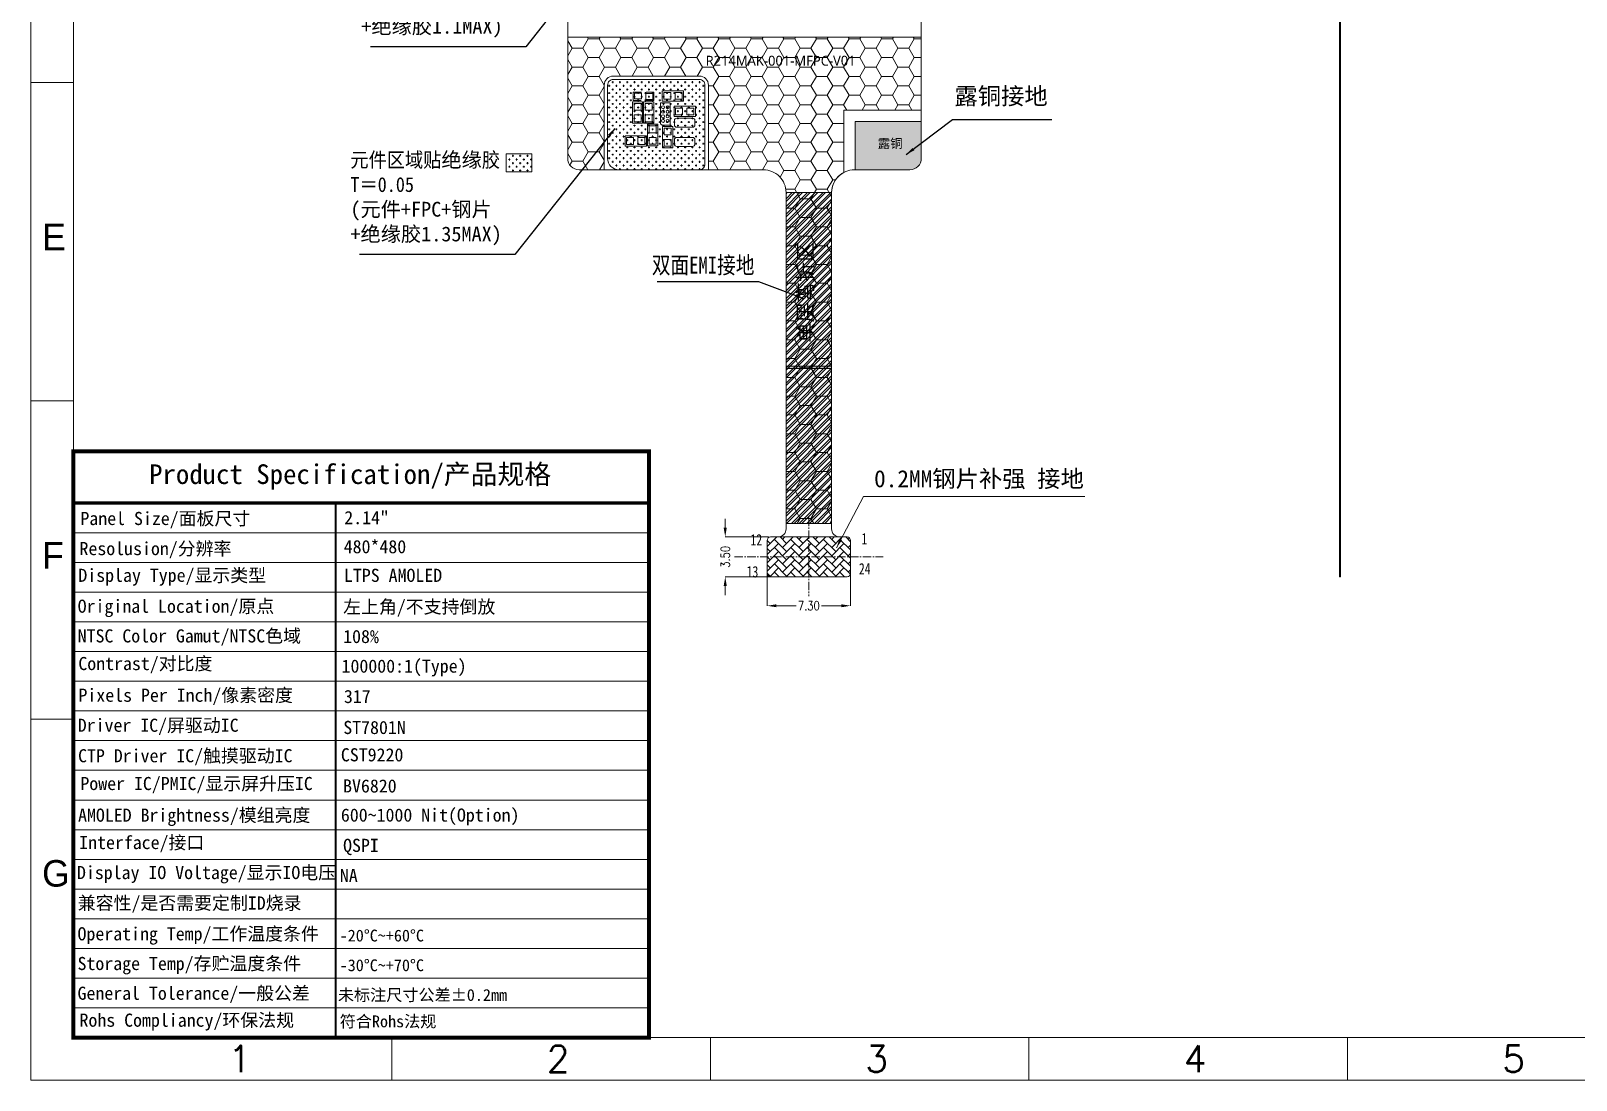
# Model space of a CAD drawing. Header units: millimetres. Extents: x 1134 to 2594, y -9 to 655.
# Drawn here: x 2306.9 to 2442.4, y 452.3 to 544.3 of the extents above; entities that cross this region are included whole.
import ezdxf

# ---------------------------------------------------------------- set-up
doc = ezdxf.new("R2010")
doc.units = ezdxf.units.MM
doc.linetypes.add('CENTER2', pattern=[1.125, 0.75, -0.125, 0.125, -0.125])
doc.layers.get('0').update_dxf_attribs({"lineweight": 5})
doc.layers.get('Defpoints').update_dxf_attribs({"lineweight": 5})
for name, color, linetype, lineweight in [('DIM', 3, 'Continuous', 5), ('FPC', 50, 'Continuous', 5), ('Main-FPC', 2, 'Continuous', 5), ('MFPC', 50, 'Continuous', 5), ('TAPE', 90, 'Continuous', 5), ('TFPC', 50, 'Continuous', 5), ('图框', 7, 'Continuous', 5)]:
    doc.layers.add(name, color=color, linetype=linetype, lineweight=lineweight)
doc.layers.add('EMI', color=5, linetype='Continuous')
doc.styles.add('RD', font='ROMAND.shx', dxfattribs={"width": 0.8})
doc.styles.get("Standard").update_dxf_attribs({"font": 'txt', "bigfont": 'gbcbig.shx'})
doc.styles.add('STYLE1', font='', dxfattribs={"width": 0.9})
doc.styles.add('W0$254', font='simplex', dxfattribs={"width": 0.75})
doc.styles.add('宋体', font='')
doc.styles.add('汉字', font='')
doc.styles.get('STYLE1').set_extended_font_data('SimSun')
doc.styles.get('宋体').set_extended_font_data('SimSun')
doc.styles.get('汉字').set_extended_font_data('SimSun')
doc.dimstyles.new('DIM', dxfattribs={"dimtxt": 0.8, "dimasz": 0.8, "dimexe": 0, "dimexo": 0.5, "dimgap": 0.11, "dimtad": 0, "dimzin": 1, "dimdsep": 46, "dimtxsty": 'RD', "dimcen": 0, "dimclrd": 256, "dimclre": 256, "dimclrt": 256, "dimadec": 0, "dimazin": 0, "dimtm": 1e-09, "dimtfac": 1, "dimtofl": 0, "dimtmove": 0, "dimatfit": 3, "dimfxl": 1, "dimlwe": -1, "dimarcsym": 0})

# ---------------------------------------------------------------- blocks, each defined once
blk = doc.blocks.new('*D14')
at = {"layer": 'Defpoints', "color": 0, "lineweight": 5, "transparency": 16777216}
for p in [(2371.43, 497.14), (2378.73, 497.14), (2378.73, 493.87)]:
    blk.add_point(p, dxfattribs=at)
at = {"layer": 'DIM', "linetype": 'ByBlock', "lineweight": 5, "transparency": 16777216}
for p, q in [((2371.43, 496.64), (2371.43, 493.87)), ((2378.73, 496.64), (2378.73, 493.87)), ((2372.23, 493.87), (2373.98, 493.87)), ((2377.93, 493.87), (2376.18, 493.87))]:
    blk.add_line(p, q, dxfattribs=at)
at = {"layer": 'DIM', "lineweight": 5, "transparency": 16777216}
for points in [[(2372.23, 494), (2372.23, 493.74), (2371.43, 493.87)], [(2377.93, 494), (2377.93, 493.74), (2378.73, 493.87)]]:
    blk.add_solid(points, dxfattribs=at)
at = {"layer": 'DIM', "lineweight": 5, "transparency": 16777216, "insert": (2375.08, 493.87), "char_height": 0.8, "attachment_point": 5, "style": 'RD'}
blk.add_mtext('7.30', dxfattribs=at)
blk = doc.blocks.new('*D15')
at = {"layer": 'Defpoints', "color": 0, "lineweight": 5, "transparency": 16777216}
for p in [(2367.75, 499.91), (2372.05, 499.91), (2372.26, 496.41)]:
    blk.add_point(p, dxfattribs=at)
at = {"layer": 'DIM', "linetype": 'ByBlock', "lineweight": 5, "transparency": 16777216}
for p, q in [((2367.75, 500.71), (2367.75, 501.51)), ((2371.55, 499.91), (2367.75, 499.91)), ((2371.76, 496.41), (2367.75, 496.41)), ((2367.75, 495.61), (2367.75, 494.81))]:
    blk.add_line(p, q, dxfattribs=at)
at = {"layer": 'DIM', "lineweight": 5, "transparency": 16777216}
for points in [[(2367.61, 500.71), (2367.88, 500.71), (2367.75, 499.91)], [(2367.61, 495.61), (2367.88, 495.61), (2367.75, 496.41)]]:
    blk.add_solid(points, dxfattribs=at)
at = {"layer": 'DIM', "lineweight": 5, "transparency": 16777216, "insert": (2367.75, 498.16), "char_height": 0.8, "attachment_point": 5, "rotation": 90, "style": 'RD'}
blk.add_mtext('3.50', dxfattribs=at)
blk = doc.blocks.new('R214M4K-001-MFPC-V01-B')
at = {"layer": 'MFPC', "color": 1}
blk.add_lwpolyline([(1804.66, 558.06), (1804.76, 558.06), (1804.76, 496.41), (1804.66, 496.41)], close=True, dxfattribs=at)

msp = doc.modelspace()

# ---------------------------------------------------------------- hatches: boundary and pattern name
msp.add_hatch(color=256).paths.add_polyline_path([(2377.079, 514.896), (2373.079, 514.896), (2373.079, 514.696), (2377.079, 514.696)])
at = {"layer": 'EMI', "lineweight": 5}
h = msp.add_hatch(dxfattribs=at)
h.set_pattern_fill('HONEY', color=256, scale=0.3)
h.set_pattern_definition([(0, (616.9519, 0), (1.42875, 0.8248892), [0.9525, -1.905]), (120, (616.9519, 0), (-1.42875, 0.8248892), [0.9525, -1.905]), (60, (616.9519, 0), (3e-09, 1.6497784), [-1.905, 0.9525])])
edge = h.paths.add_edge_path()
edge.add_arc((2371.079, 530.117), 2, 0, 90, ccw=False)
edge.add_line((2373.079, 530.117), (2373.079, 501.085))
edge.add_line((2373.079, 501.085), (2377.079, 501.085))
edge.add_line((2377.079, 501.085), (2377.079, 530.117))
edge.add_arc((2379.079, 530.117), 2, 118.20893, 180, ccw=False)
edge.add_line((2378.134, 531.88), (2378.134, 537.358))
edge.add_line((2378.134, 537.358), (2384.939, 537.358))
edge.add_line((2384.939, 537.358), (2384.939, 543.742))
edge.add_line((2384.939, 543.742), (2353.931, 543.742))
edge.add_line((2353.931, 543.742), (2353.931, 533.117))
edge.add_arc((2354.931, 533.117), 1, 180, 270)
edge.add_line((2354.931, 532.117), (2357.131, 532.117))
edge.add_line((2357.131, 532.117), (2357.131, 539.542))
edge.add_arc((2357.931, 539.542), 0.8, 90, 180, ccw=False)
edge.add_line((2357.931, 540.342), (2365.471, 540.342))
edge.add_arc((2365.471, 539.542), 0.8, 0, 90, ccw=False)
edge.add_line((2366.271, 539.542), (2366.271, 532.117))
edge.add_line((2366.271, 532.117), (2371.079, 532.117))
at = {"layer": 'Main-FPC', "lineweight": 5}
h = msp.add_hatch(dxfattribs=at)
h.set_pattern_fill('AR-HBONE', color=4, scale=0.005, angle=180)
h.set_pattern_definition([(225, (837.868, 337.6928), (-2e-16, -0.71842049), [1.524, -0.508]), (315, (837.5088, 337.3336), (-2e-16, -0.71842049), [1.524, -0.508])])
edge = h.paths.add_edge_path()
edge.add_line((2378.429, 499.909), (2371.729, 499.909))
edge.add_arc((2371.729, 499.609), 0.3, 90, 180)
edge.add_line((2371.429, 499.609), (2371.429, 496.709))
edge.add_arc((2371.729, 496.709), 0.3, 180, 270)
edge.add_line((2371.729, 496.409), (2378.429, 496.409))
edge.add_arc((2378.429, 496.709), 0.3, 270, 360)
edge.add_line((2378.729, 496.709), (2378.729, 499.609))
edge.add_arc((2378.429, 499.609), 0.3, 0, 90)
at = {"layer": 'TAPE', "lineweight": 5}
h = msp.add_hatch(dxfattribs=at)
h.set_pattern_fill('CROSS', color=32, scale=0.05)
h.set_pattern_definition([(0, (616.9519, 1), (0.3175, 0.3175), [0.15875, -0.47625]), (90, (617.03128, 0.92063), (-0.3175, 0.3175), [0.15875, -0.47625])])
edge = h.paths.add_edge_path()
edge.add_line((2365.971, 532.617), (2365.971, 539.542))
edge.add_arc((2365.471, 539.542), 0.5, 0, 90)
edge.add_line((2365.471, 540.042), (2357.931, 540.042))
edge.add_arc((2357.931, 539.542), 0.5, 90, 180)
edge.add_line((2357.431, 539.542), (2357.431, 533.117))
edge.add_arc((2358.431, 533.117), 1, 180, 270)
edge.add_line((2358.431, 532.117), (2365.471, 532.117))
edge.add_arc((2365.471, 532.617), 0.5, 270, 360)
h = msp.add_hatch(dxfattribs=at)
h.set_pattern_fill('CROSS', color=32, scale=0.05)
h.set_pattern_definition([(0, (-446.2167, -134.68463), (0.3175, 0.3175), [0.15875, -0.47625]), (90, (-446.13733, -134.764), (-0.3175, 0.3175), [0.15875, -0.47625])])
h.paths.add_polyline_path([(2348.547, 533.523), (2350.782, 533.523), (2350.782, 531.948), (2348.547, 531.948)])
at = {"layer": 'TFPC'}
h = msp.add_hatch(color=256, dxfattribs=at)
edge = h.paths.add_edge_path()
edge.add_line((2384.939, 536.358), (2379.134, 536.358))
edge.add_line((2379.134, 536.358), (2379.134, 532.117))
edge.add_line((2379.134, 532.117), (2383.939, 532.117))
edge.add_arc((2383.939, 533.117), 1, 270, 360)
edge.add_line((2384.939, 533.117), (2384.939, 536.358))
h.paths.add_polyline_path([(2380.922, 535.033), (2383.458, 535.033), (2383.458, 533.592), (2380.922, 533.592)], flags=24)
at = {"layer": 'TFPC', "lineweight": 5}
h = msp.add_hatch(dxfattribs=at)
h.set_pattern_fill('ANSI32', color=252, scale=0.05)
h.set_pattern_definition([(45, (837.868, 326.57878), (-0.3367596, 0.3367596), []), (45, (838.0925, 326.57878), (-0.3367596, 0.3367596), [])])
h.paths.add_polyline_path([(2377.079, 530.117), (2373.079, 530.117), (2373.079, 501.085), (2377.079, 501.085)])

# ---------------------------------------------------------------- linework, layer by layer
at = {"color": 4, "lineweight": 5}
for p, q in [((2359.612, 538.081), (2360.476, 538.081)), ((2359.612, 536.201), (2359.612, 538.081)), ((2359.662, 538.181), (2359.662, 538.935)), ((2359.662, 538.935), (2360.392, 538.935)), ((2359.662, 538.181), (2360.367, 538.181)), ((2359.792, 538.831), (2359.792, 538.331)), ((2360.392, 538.831), (2359.792, 538.831)), ((2359.792, 538.331), (2360.392, 538.331)), ((2360.392, 538.331), (2360.392, 538.831)), ((2360.476, 538.081), (2360.501, 538.055)), ((2360.501, 536.201), (2360.501, 538.055)), ((2360.588, 536.201), (2360.588, 538.081)), ((2360.588, 538.081), (2361.451, 538.081)), ((2360.784, 538.795), (2360.784, 538.295)), ((2361.384, 538.795), (2360.784, 538.795)), ((2360.784, 538.295), (2361.384, 538.295)), ((2360.804, 538.934), (2361.495, 538.934)), ((2360.814, 538.183), (2361.495, 538.183)), ((2361.384, 538.295), (2361.384, 538.795)), ((2361.451, 538.081), (2361.477, 538.055)), ((2361.477, 536.201), (2361.477, 538.055)), ((2361.495, 538.183), (2361.495, 538.934)), ((2362.072, 536.15), (2362.072, 537.995)), ((2362.072, 537.995), (2362.912, 537.995)), ((2362.217, 539.012), (2362.242, 539.037)), ((2362.217, 538.148), (2362.217, 539.012)), ((2362.217, 538.148), (2364.096, 538.148)), ((2362.242, 539.037), (2364.096, 539.037)), ((2362.365, 538.9), (2362.365, 538.3)), ((2362.965, 538.9), (2362.365, 538.9)), ((2362.365, 538.3), (2362.965, 538.3)), ((2362.912, 536.017), (2362.912, 537.995)), ((2362.965, 538.3), (2362.965, 538.9)), ((2363.365, 538.9), (2363.365, 538.3)), ((2363.965, 538.9), (2363.365, 538.9)), ((2363.365, 538.3), (2363.965, 538.3)), ((2363.965, 538.3), (2363.965, 538.9)), ((2364.096, 538.148), (2364.096, 539.037)), ((2360.365, 537.933), (2359.765, 537.933)), ((2359.765, 537.933), (2359.765, 537.333)), ((2359.765, 537.333), (2360.365, 537.333)), ((2360.365, 536.933), (2359.765, 536.933)), ((2359.765, 536.933), (2359.765, 536.333)), ((2360.365, 537.333), (2360.365, 537.933)), ((2360.365, 536.333), (2360.365, 536.933)), ((2361.34, 537.933), (2360.74, 537.933)), ((2360.74, 537.933), (2360.74, 537.333)), ((2360.74, 537.333), (2361.34, 537.333)), ((2361.34, 536.933), (2360.74, 536.933)), ((2360.74, 536.933), (2360.74, 536.333)), ((2361.34, 537.333), (2361.34, 537.933)), ((2361.34, 536.333), (2361.34, 536.933)), ((2363.262, 537.688), (2365.141, 537.688)), ((2363.262, 536.799), (2363.262, 537.688)), ((2363.262, 536.799), (2365.116, 536.799)), ((2363.994, 537.536), (2363.394, 537.536)), ((2363.394, 537.536), (2363.394, 536.936)), ((2363.394, 536.936), (2363.994, 536.936)), ((2364.894, 536.641), (2363.489, 536.641)), ((2363.994, 536.936), (2363.994, 537.536)), ((2364.994, 537.536), (2364.394, 537.536)), ((2364.394, 537.536), (2364.394, 536.936)), ((2364.394, 536.936), (2364.994, 536.936)), ((2364.994, 536.936), (2364.994, 537.536)), ((2365.116, 536.799), (2365.141, 536.825)), ((2365.141, 536.825), (2365.141, 537.688)), ((2359.612, 536.201), (2360.501, 536.201)), ((2359.765, 536.333), (2360.365, 536.333)), ((2360.588, 536.201), (2361.477, 536.201)), ((2360.74, 536.333), (2361.34, 536.333)), ((2360.934, 534.226), (2360.934, 536.105)), ((2360.934, 536.105), (2361.798, 536.105)), ((2361.686, 535.958), (2361.086, 535.958)), ((2361.086, 535.958), (2361.086, 535.358)), ((2361.086, 535.358), (2361.686, 535.358)), ((2361.686, 535.358), (2361.686, 535.958)), ((2361.798, 536.105), (2361.823, 536.08)), ((2361.823, 534.226), (2361.823, 536.08)), ((2362.072, 536.15), (2362.206, 536.017)), ((2362.206, 536.017), (2362.912, 536.017)), ((2362.26, 535.911), (2363.149, 535.911)), ((2362.26, 534.056), (2362.26, 535.911)), ((2362.997, 535.779), (2362.397, 535.779)), ((2362.397, 535.779), (2362.397, 535.179)), ((2362.997, 535.179), (2362.997, 535.779)), ((2363.149, 534.031), (2363.149, 535.911)), ((2363.292, 536.443), (2363.292, 536.048)), ((2363.489, 535.851), (2364.894, 535.851)), ((2365.092, 536.048), (2365.092, 536.443)), ((2358.962, 535.088), (2360.841, 535.088)), ((2358.962, 534.199), (2358.962, 535.088)), ((2358.962, 534.199), (2360.816, 534.199)), ((2359.694, 534.936), (2359.094, 534.936)), ((2359.094, 534.936), (2359.094, 534.336)), ((2359.094, 534.336), (2359.694, 534.336)), ((2359.694, 534.336), (2359.694, 534.936)), ((2360.694, 534.936), (2360.094, 534.936)), ((2360.094, 534.936), (2360.094, 534.336)), ((2360.094, 534.336), (2360.694, 534.336)), ((2360.694, 534.336), (2360.694, 534.936)), ((2360.816, 534.199), (2360.841, 534.225)), ((2360.841, 534.225), (2360.841, 535.088)), ((2360.934, 534.226), (2361.823, 534.226)), ((2361.686, 534.958), (2361.086, 534.958)), ((2361.086, 534.958), (2361.086, 534.358)), ((2361.086, 534.358), (2361.686, 534.358)), ((2361.686, 534.358), (2361.686, 534.958)), ((2362.26, 534.056), (2362.286, 534.031)), ((2362.286, 534.031), (2363.149, 534.031)), ((2362.397, 535.179), (2362.997, 535.179)), ((2362.997, 534.779), (2362.397, 534.779)), ((2362.397, 534.779), (2362.397, 534.179)), ((2362.397, 534.179), (2362.997, 534.179)), ((2362.997, 534.179), (2362.997, 534.779)), ((2363.292, 534.763), (2363.292, 534.368)), ((2364.894, 534.961), (2363.489, 534.961)), ((2363.489, 534.171), (2364.894, 534.171)), ((2365.092, 534.368), (2365.092, 534.763))]:
    msp.add_line(p, q, dxfattribs=at)
msp.add_lwpolyline([(2373.079, 514.896), (2377.079, 514.896), (2377.079, 514.696), (2373.079, 514.696)], close=True)
for centre in [(2362.292, 537.606), (2362.292, 537.206), (2362.292, 536.806), (2362.692, 537.606), (2362.692, 537.206), (2362.692, 536.806), (2362.292, 536.406), (2362.692, 536.406)]:
    msp.add_circle(centre, 0.134, dxfattribs=at)
for centre, start, end in [((2363.489, 536.443), 90, 180), ((2364.894, 536.443), 0, 90), ((2363.489, 536.048), 180, 270), ((2364.894, 536.048), 270, 0), ((2363.489, 534.763), 90, 180), ((2363.489, 534.368), 180, 270), ((2364.894, 534.763), 0, 90), ((2364.894, 534.368), 270, 0)]:
    msp.add_arc(centre, 0.198, start, end, dxfattribs=at)
at = {"layer": 'EMI', "lineweight": 5}
msp.add_lwpolyline([(2371.079, 532.117, -0.4142136), (2373.079, 530.117), (2373.079, 501.085), (2377.079, 501.085), (2377.079, 530.117, -0.2763431), (2378.134, 531.88), (2378.134, 537.358), (2384.939, 537.358), (2384.939, 543.742), (2353.931, 543.742), (2353.931, 533.117, 0.4142136), (2354.931, 532.117), (2357.131, 532.117), (2357.131, 539.542, -0.4142136), (2357.931, 540.342), (2365.471, 540.342, -0.4142136), (2366.271, 539.542), (2366.271, 532.117)], format="xyb", close=True, dxfattribs=at)
at = {"layer": 'FPC', "color": 1, "linetype": 'CENTER2', "lineweight": 5}
for points in [[(2375.079, 501.608), (2375.079, 494.711)], [(2368.552, 498.159), (2381.607, 498.159)]]:
    msp.add_lwpolyline(points, dxfattribs=at)
at = {"layer": 'FPC', "color": 4, "lineweight": 5}
msp.add_lwpolyline([(2378.429, 499.909), (2371.729, 499.909, 0.4142136), (2371.429, 499.609), (2371.429, 496.709, 0.4142136), (2371.729, 496.409), (2378.429, 496.409, 0.4142136), (2378.729, 496.709), (2378.729, 499.609, 0.4142136)], format="xyb", close=True, dxfattribs=at)
at = {"layer": 'MFPC', "color": 1}
msp.add_lwpolyline([(2353.931, 547.861), (2353.931, 533.117, 0.4142136), (2354.931, 532.117), (2371.079, 532.117, -0.4142136), (2373.079, 530.117), (2373.079, 500.609, -0.4142136), (2372.379, 499.909), (2371.729, 499.909, 0.4142136), (2371.429, 499.609), (2371.429, 496.709, 0.4142136), (2371.729, 496.409), (2378.429, 496.409, 0.4142136), (2378.729, 496.709), (2378.729, 499.609, 0.4142136), (2378.429, 499.909), (2377.779, 499.909, -0.4142136), (2377.079, 500.609), (2377.079, 530.117, -0.4142136), (2379.079, 532.117), (2383.939, 532.117, 0.4142136), (2384.939, 533.117), (2384.939, 549.017, 0.4142136)], format="xyb", dxfattribs=at)
at = {"layer": 'TAPE', "color": 32, "lineweight": 5}
msp.add_lwpolyline([(2365.971, 532.617), (2365.971, 539.542, 0.4142136), (2365.471, 540.042), (2357.931, 540.042, 0.4142136), (2357.431, 539.542), (2357.431, 533.117, 0.4142136), (2358.431, 532.117), (2365.471, 532.117, 0.4142136)], format="xyb", close=True, dxfattribs=at)
msp.add_lwpolyline([(2348.547, 533.523), (2350.782, 533.523), (2350.782, 531.948), (2348.547, 531.948)], close=True, dxfattribs=at)
at = {"layer": 'TFPC'}
msp.add_lwpolyline([(2384.939, 536.358), (2379.134, 536.358), (2379.134, 532.117), (2383.939, 532.117, 0.4142136), (2384.939, 533.117)], format="xyb", close=True, dxfattribs=at)
at = {"layer": 'TFPC', "color": 252, "lineweight": 5}
msp.add_lwpolyline([(2377.079, 530.117), (2373.079, 530.117), (2373.079, 501.085), (2377.079, 501.085)], close=True, dxfattribs=at)
at = {"layer": '图框', "color": 7, "linetype": 'ByBlock', "lineweight": 5, "ltscale": 0.55}
for p, q in [((2310.585, 455.981), (2310.585, 651.521)), ((2306.861, 539.784), (2310.585, 539.784)), ((2306.861, 511.849), (2310.585, 511.849)), ((2306.861, 483.915), (2310.585, 483.915)), ((2589.888, 455.981), (2310.585, 455.981)), ((2338.516, 455.981), (2338.516, 452.257)), ((2366.446, 455.981), (2366.446, 452.257)), ((2394.376, 455.981), (2394.376, 452.257)), ((2422.306, 455.981), (2422.306, 452.257))]:
    msp.add_line(p, q, dxfattribs=at)
at = {"layer": '图框', "color": 251, "lineweight": 0, "true_color": 0x636466}
msp.add_line((2310.585, 455.981), (2361.053, 455.981), dxfattribs=at)
at = {"layer": '图框', "color": 7, "linetype": 'ByBlock', "lineweight": 5, "ltscale": 0.55}
msp.add_lwpolyline([(2306.861, 655.246), (2593.612, 655.246), (2593.612, 452.257), (2306.861, 452.257)], close=True, dxfattribs=at)
at = {"layer": '图框', "color": 251, "lineweight": 0, "true_color": 0x636466, "const_width": 0.35}
msp.add_lwpolyline([(2361.053, 507.419), (2310.585, 507.419), (2310.585, 455.981), (2361.053, 455.981)], close=True, dxfattribs=at)
at = {"layer": '图框', "color": 252, "lineweight": 0, "const_width": 0.302}
msp.add_lwpolyline([(2310.585, 502.886), (2361.053, 502.886)], dxfattribs=at)
at = {"layer": '图框', "color": 252, "lineweight": 5, "const_width": 0.173}
msp.add_lwpolyline([(2333.583, 502.886), (2333.583, 455.981)], dxfattribs=at)
at = {"layer": '图框', "color": 252, "lineweight": 0}
for points in [[(2310.585, 500.28), (2361.053, 500.28)], [(2310.585, 497.674), (2361.053, 497.674)], [(2310.585, 495.068), (2361.053, 495.068)], [(2310.585, 492.463), (2361.053, 492.463)], [(2310.585, 489.857), (2361.053, 489.857)], [(2310.585, 487.251), (2361.053, 487.251)], [(2310.585, 484.645), (2361.053, 484.645)], [(2310.585, 482.039), (2361.053, 482.039)], [(2310.585, 479.434), (2361.053, 479.434)], [(2310.585, 476.828), (2361.053, 476.828)], [(2310.585, 474.222), (2361.053, 474.222)], [(2310.585, 471.616), (2361.053, 471.616)], [(2310.585, 469.01), (2361.053, 469.01)], [(2310.585, 466.404), (2361.053, 466.404)], [(2310.585, 463.799), (2361.053, 463.799)], [(2310.585, 461.193), (2361.053, 461.193)], [(2310.585, 458.587), (2361.053, 458.587)]]:
    msp.add_lwpolyline(points, dxfattribs=at)

# ---------------------------------------------------------------- block references
at = {"layer": 'DIM', "lineweight": 5}
msp.add_blockref('R214M4K-001-MFPC-V01-B', (616.952, 0), dxfattribs=at)

# ---------------------------------------------------------------- texts
at = {"color": 252, "lineweight": 5, "insert": (2366.03, 542.119), "char_height": 0.8709, "attachment_point": 1, "style": '汉字'}
msp.add_mtext('{\\fMicrosoft YaHei|b0|i0|c134|p34;\\C255;R214MAK-001-MFPC-V01}', dxfattribs=at)
at = {"layer": 'DIM', "lineweight": 5, "char_height": 1.05, "attachment_point": 4, "style": 'STYLE1'}
for s, insert in [('{\\fNSimSun|b0|i0|c134|p49;\\H1.238x;\\C3;元件区域贴\\fSimSun|b0|i0|c134|p2;\\W1;绝缘\\fNSimSun|b0|i0|c134|p49;\\W0.9;胶\\PT＝0.05\\P\\fSimSun|b0|i0|c134|p2;\\W1;(元件+FPC+钢片\\P+绝缘胶1.1MAX)\\P\\fNSimSun|b0|i0|c134|p49;\\H0.8076x;\\W0.9; }', (2335.832, 546.825)), ('{\\fNSimSun|b0|i0|c134|p49;\\H1.238x;\\C3;元件区域贴\\fSimSun|b0|i0|c134|p2;\\W1;绝缘\\fNSimSun|b0|i0|c134|p49;\\W0.9;胶\\PT＝0.05\\P\\fSimSun|b0|i0|c134|p2;\\W1;(元件+FPC+钢片\\P+绝缘胶1.35MAX)\\P\\fNSimSun|b0|i0|c134|p49;\\H0.8076x;\\W0.9; }', (2334.878, 528.607))]:
    msp.add_mtext(s, dxfattribs=dict(at, insert=insert))
at = {"layer": 'DIM', "color": 3, "char_height": 1.5, "attachment_point": 3, "style": '宋体'}
for s, insert, width in [('{\\fSimSun|b0|i0|c134|p54;露铜接地}', (2396.027, 539.34), 19.70966), ('{\\W0.8;\\C256;双面EMI接地}', (2370.308, 524.509), 24.67035), ('\\P0.2MM钢片补强 接地', (2399.198, 508.265, 0), 24.87791)]:
    msp.add_mtext(s, dxfattribs=dict(at, insert=insert, width=width))
at = {"layer": 'FPC', "color": 1, "linetype": 'Continuous', "char_height": 1, "width": 1, "attachment_point": 1, "style": 'W0$254'}
for s, insert in [('{\\fSimSun|b0|i0|c134|p2;12}', (2369.966, 500.158)), ('{\\fSimSun|b0|i0|c134|p2;1}', (2379.698, 500.252)), ('{\\fSimSun|b0|i0|c134|p2;13}', (2369.627, 497.357)), ('{\\fSimSun|b0|i0|c134|p2;24}', (2379.468, 497.613))]:
    msp.add_mtext(s, dxfattribs=dict(at, insert=insert))
at = {"layer": 'TFPC', "insert": (2381.122, 534.833), "char_height": 0.8, "width": 19.70966, "attachment_point": 1, "style": '宋体'}
msp.add_mtext('{\\fSimSun|b0|i0|c134|p54;露铜}', dxfattribs=at)
at = {"layer": 'TFPC', "color": 255, "lineweight": 5, "insert": (2374.125, 516.956), "char_height": 1.3, "width": 11.22995, "attachment_point": 1, "rotation": 90, "style": '汉字'}
msp.add_mtext('{\\fMicrosoft YaHei|b0|i0|c134|p34;单层弯折区}', dxfattribs=at)
at = {"layer": '图框', "color": 1, "lineweight": 5, "style": '宋体'}
for s, height, p in [('2.14" ', 1.151, (2334.342, 501.026, -0.006)), ('480*480', 1.151, (2334.29, 498.479, -0.006)), ('LTPS AMOLED', 1.15098, (2334.314, 495.964)), ('左上角/不支持倒放', 1.151, (2334.242, 493.205, -0.006)), ('108%%% ', 1.151, (2334.242, 490.599, -0.006)), ('100000:1(Type)', 1.15098, (2334.101, 488.001, -0.006)), ('317', 1.151, (2334.31, 485.336, 0.029)), ('ST7801N', 1.151, (2334.252, 482.617, 0.029)), ('CST9220', 1.151, (2334.043, 480.218, 0.029)), ('BV6820', 1.151, (2334.236, 477.488, 0.029)), ('600~1000 Nit(Option)', 1.15098, (2334.043, 474.933, 0.058)), ('QSPI', 1.151, (2334.236, 472.276, 0.029)), ('NA', 1.151, (2333.956, 469.634, -0.078)), ('-20°C~+60%%DC  ', 1.03665, (2333.938, 464.419, -0.078)), ('-30%%DC~+70%%DC', 1.03665, (2333.938, 461.813, -0.078)), ('符合Rohs法规', 1.0367, (2333.938, 456.892, -0.078))]:
    msp.add_text(s, height=height, dxfattribs=at).set_placement(p)
at = {"layer": '图框', "color": 4, "lineweight": 5, "style": '宋体'}
for s, p in [('Resolusion/分辨率', (2311.123, 498.311, -0.006)), ('Display Type/显示类型 ', (2311.024, 495.967, -0.006)), ('Original Location/原点', (2310.963, 493.255, -0.006)), ('NTSC Color Gamut/NTSC色域', (2310.963, 490.649, -0.006)), ('Contrast/对比度', (2311.022, 488.225, -0.006)), ('Pixels Per Inch/像素密度', (2311.032, 485.448, -0.006)), ('Driver IC/屏驱动IC', (2310.97, 482.812, 0.045)), ('CTP Driver IC/触摸驱动IC', (2310.997, 480.138, -0.078)), ('Power IC/PMIC/显示屏升压IC', (2311.2, 477.7, -0.009)), ('AMOLED Brightness/模组亮度  ', (2310.997, 474.927, -0.078)), ('Interface/接口', (2311.094, 472.525, -0.009)), ('Display IO Voltage/显示IO电压', (2310.902, 469.891, -0.078)), ('兼容性/是否需要定制ID烧录', (2310.971, 467.22, -0.078)), ('Operating Temp/工作温度条件', (2310.95, 464.516, -0.078)), ('Storage Temp/存贮温度条件', (2310.95, 461.91, -0.078)), ('General Tolerance/一般公差', (2310.95, 459.304, -0.078)), ('Rohs Compliancy/环保法规', (2311.124, 456.939, -0.078))]:
    msp.add_text(s, height=1.15098, dxfattribs=at).set_placement(p)
at = {"layer": '图框', "color": 1, "lineweight": 0, "style": '宋体'}
msp.add_text('未标注尺寸公差±0.2mm', height=1.03665, dxfattribs=at).set_placement((2333.778, 459.208, -0.078))
at = {"layer": '图框', "color": 7, "linetype": 'ByBlock', "lineweight": 5, "ltscale": 0.55, "width": 3.96258, "attachment_point": 7}
for s, insert, char_height in [('{\\f\uffd0ￂﾼﾚￃ\ufff7\ufff3w|b0|i0|c134|p54;E}', (2307.843, 525.058), 2.32786), ('1', (2324.167, 452.958), 2.328), ('2', (2352.097, 452.958), 2.328), ('3', (2380.028, 452.958), 2.328), ('4', (2407.958, 452.958), 2.328), ('5', (2435.888, 452.958), 2.328)]:
    msp.add_mtext(s, dxfattribs=dict(at, insert=insert, char_height=char_height))
at = {"layer": '图框', "color": 2, "lineweight": 0, "insert": (2317.228, 506.275), "char_height": 1.72647, "width": 37.43326, "attachment_point": 1, "style": '宋体'}
msp.add_mtext('Product Specification/产品规格', dxfattribs=at)
at = {"layer": '图框', "color": 4, "lineweight": 5, "insert": (2311.203, 502.102), "char_height": 1.15098, "width": 16.25108, "attachment_point": 1, "style": '宋体'}
msp.add_mtext('Panel Size/面板尺寸', dxfattribs=at)
at = {"layer": '图框', "color": 7, "linetype": 'ByBlock', "lineweight": 5, "ltscale": 0.55, "char_height": 2.32786, "width": 3.96258, "attachment_point": 7, "style": '宋体'}
for s, insert in [('{\\f\uffd0ￂﾼﾚￃ\ufff7\ufff3w|b0|i0|c134|p54;F}', (2307.843, 497.128)), ('{\\f\uffd0ￂﾼﾚￃ\ufff7\ufff3w|b0|i0|c134|p54;G}', (2307.843, 469.198))]:
    msp.add_mtext(s, dxfattribs=dict(at, insert=insert))

# ---------------------------------------------------------------- dimensions: what is measured, and where the dimension line sits
at = {"layer": 'DIM', "lineweight": 5}
dim = msp.add_linear_dim(base=(2367.747, 499.909), p1=(2372.265, 496.409), p2=(2372.054, 499.909), angle=90, dimstyle='DIM', override={"dimfxl": 1.25, "dimlwd": 5, "dimlwe": 5, "dimarcsym": 1}, dxfattribs=at)
dim.commit()
dim.dimension.update_dxf_attribs({"geometry": '*D15', "text_midpoint": (2367.747, 498.159)})
dim = msp.add_linear_dim(base=(2378.729, 493.87), p1=(2371.429, 497.145), p2=(2378.729, 497.145), dimstyle='DIM', override={"dimfxl": 1.25, "dimlwd": 5, "dimlwe": 5, "dimarcsym": 1}, dxfattribs=at)
dim.commit()
dim.dimension.update_dxf_attribs({"geometry": '*D14', "text_midpoint": (2375.079, 493.87)})

# ---------------------------------------------------------------- leaders
for points, override in [([(2359.015, 553.958), (2350.258, 542.909), (2336.64, 542.909)], {"dimfxl": 1.25}), ([(2358.06, 535.74), (2349.304, 524.691), (2335.686, 524.691)], {"dimfxl": 1.25}), ([(2383.612, 533.445), (2387.664, 536.533), (2396.373, 536.533)], {"dimgap": 0.11, "dimtad": 0}), ([(2374.679, 520.799), (2370.696, 522.28), (2361.777, 522.28)], {"dimgap": 0.11, "dimtad": 0}), ([(2377.5, 498.959), (2379.859, 503.447), (2399.288, 503.447)], {"dimgap": 0.11, "dimtad": 0, "dimfxl": 1.25, "dimlwd": 5, "dimlwe": 5, "dimarcsym": 1})]:
    msp.add_leader(points, dimstyle='DIM', override=override, dxfattribs=at)

doc.saveas('drawing.dxf')
